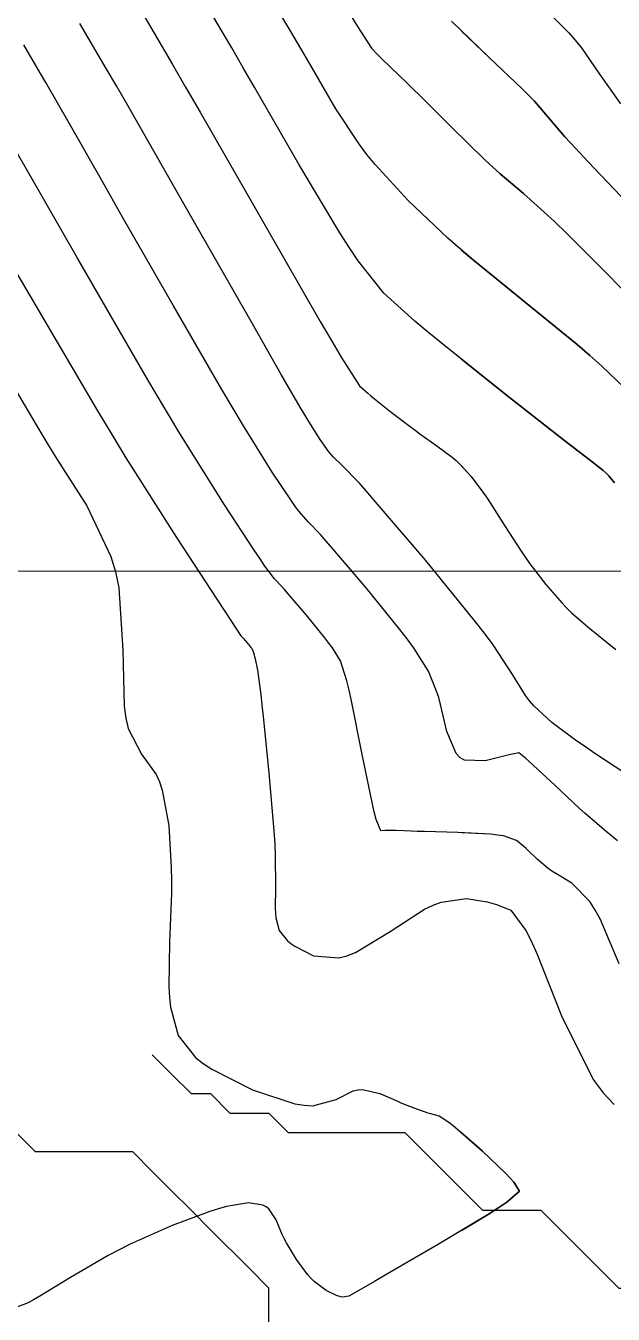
# Model space of a CAD drawing. Header units: metres. Extents: x 837117 to 838477, y 1189012 to 1191015.
# Drawn here: x 837802.5 to 837832.7, y 1190375.7 to 1190441.9 of the extents above; entities that cross this region are included whole.
import ezdxf

# ---------------------------------------------------------------- set-up
doc = ezdxf.new("R2010")
doc.units = ezdxf.units.M
doc.header["$LTSCALE"] = 0.3
doc.layers.add('COORD', color=7, linetype='Continuous', lineweight=20)
doc.layers.add('DRENAJE', color=5, linetype='Continuous', lineweight=25)
doc.layers.add('COTAS 10', color=1, linetype='Continuous')
doc.layers.add('COTAS INT', color=252, linetype='Continuous')

msp = doc.modelspace()

# ---------------------------------------------------------------- linework, layer by layer
at = {"layer": 'COORD'}
msp.add_line((837476.514, 1190413.872), (838476.514, 1190413.872), dxfattribs=at)
at = {"layer": 'COTAS 10'}
for points, elevation in [([(837819.19, 1190442.494), (837819.566, 1190441.881), (837820.289, 1190440.761), (837820.58, 1190440.448), (837820.684, 1190440.344), (837820.797, 1190440.232), (837821.289, 1190439.767), (837822.103, 1190438.986), (837822.42, 1190438.676), (837822.777, 1190438.324), (837824.394, 1190436.714), (837826.104, 1190435.046), (837826.519, 1190434.659), (837826.909, 1190434.303), (837828.106, 1190433.286), (837829.697, 1190431.854), (837830.335, 1190431.237), (837831.059, 1190430.524), (837834.389, 1190427.152)], 1660), ([(837832.945, 1190400.015), (837832.349, 1190400.501), (837831.539, 1190401.19), (837831.266, 1190401.434), (837830.972, 1190401.701), (837829.734, 1190402.858), (837828.61, 1190403.91), (837828.387, 1190404.111), (837828.203, 1190404.273), (837827.859, 1190404.534), (837827.538, 1190404.476), (837827.368, 1190404.437), (837827.164, 1190404.389), (837826.134, 1190404.133), (837825.068, 1190404.17), (837824.84, 1190404.306), (837824.641, 1190404.498), (837824.165, 1190405.643), (837823.845, 1190407.031), (837823.745, 1190407.375), (837823.639, 1190407.702), (837823.213, 1190408.736), (837822.442, 1190409.952), (837822.118, 1190410.394), (837821.747, 1190410.882), (837820.009, 1190413.021), (837818.306, 1190415.024), (837817.956, 1190415.425), (837817.659, 1190415.759), (837817.028, 1190416.413), (837816.572, 1190416.937), (837816.385, 1190417.19), (837816.172, 1190417.489), (837815.184, 1190418.96), (837813.7, 1190421.353), (837813.174, 1190422.234), (837812.598, 1190423.21), (837810.102, 1190427.523), (837807.563, 1190431.963), (837806.399, 1190433.999), (837804.736, 1190436.91), (837803.539, 1190438.999), (837803.273, 1190439.46), (837803.036, 1190439.871), (837802.416, 1190440.931)], 1650), ([(837834.389, 1190427.152), (837831.059, 1190430.524), (837830.335, 1190431.237), (837829.697, 1190431.854), (837828.106, 1190433.286), (837826.909, 1190434.303), (837826.519, 1190434.659), (837826.104, 1190435.046), (837824.394, 1190436.714), (837822.777, 1190438.324), (837822.42, 1190438.676), (837822.103, 1190438.986), (837821.289, 1190439.767), (837820.797, 1190440.232), (837820.684, 1190440.344), (837820.58, 1190440.448)], 1660), ([(837832.945, 1190400.015), (837832.349, 1190400.501), (837831.539, 1190401.19), (837831.266, 1190401.434), (837830.972, 1190401.701), (837829.734, 1190402.858), (837828.61, 1190403.91), (837828.387, 1190404.111), (837828.203, 1190404.273), (837827.859, 1190404.534), (837827.538, 1190404.476), (837827.368, 1190404.437), (837827.164, 1190404.389), (837826.134, 1190404.133), (837825.068, 1190404.17), (837824.923, 1190404.256)], 1650)]:
    msp.add_lwpolyline(points, dxfattribs=dict(at, elevation=elevation))
at = {"layer": 'COTAS INT'}
for points, elevation in [([(837834.09, 1190422.541), (837832.133, 1190424.415), (837831.512, 1190424.966), (837830.857, 1190425.532), (837828.206, 1190427.69), (837825.531, 1190429.862), (837824.861, 1190430.437), (837824.222, 1190430.999), (837822.169, 1190432.931), (837820.472, 1190434.784), (837820.058, 1190435.296), (837819.668, 1190435.807), (837818.46, 1190437.65), (837817.124, 1190439.952), (837816.654, 1190440.753), (837816.14, 1190441.625), (837813.922, 1190445.363)], 1658), ([(837832.791, 1190418.423), (837832.494, 1190418.777), (837832.425, 1190418.852), (837832.363, 1190418.918), (837832.186, 1190419.075), (837831.33, 1190419.733), (837830.839, 1190420.116), (837830.237, 1190420.585), (837827.147, 1190423.001), (837823.874, 1190425.607), (837823.158, 1190426.197), (837822.524, 1190426.729), (837820.921, 1190428.171), (837819.605, 1190429.832), (837819.152, 1190430.501), (837818.661, 1190431.262), (837816.57, 1190434.767), (837814.299, 1190438.715), (837813.694, 1190439.755), (837813.101, 1190440.773), (837811.045, 1190444.255)], 1656), ([(837808.169, 1190443.147), (837810.061, 1190439.92), (837810.734, 1190438.758), (837811.473, 1190437.478), (837814.68, 1190431.884), (837817.655, 1190426.717), (837818.246, 1190425.707), (837818.737, 1190424.879), (837819.673, 1190423.41), (837820.093, 1190423.032), (837820.259, 1190422.893), (837820.447, 1190422.738), (837821.304, 1190422.056), (837822.272, 1190421.316), (837822.529, 1190421.125), (837822.781, 1190420.941), (837823.655, 1190420.329), (837824.439, 1190419.739), (837824.635, 1190419.568), (837824.822, 1190419.395), (837825.422, 1190418.743), (837826.018, 1190417.941), (837826.203, 1190417.674), (837826.396, 1190417.386), (837827.165, 1190416.182), (837827.986, 1190414.911), (837828.212, 1190414.581), (837828.438, 1190414.262), (837829.248, 1190413.188), (837830.086, 1190412.228), (837830.329, 1190411.98), (837830.577, 1190411.739), (837831.514, 1190410.934), (837832.848, 1190409.843)], 1654), ([(837828.953, 1190443.039), (837830.429, 1190441.559), (837830.771, 1190441.168), (837831.085, 1190440.786), (837831.983, 1190439.475), (837833.101, 1190437.896)], 1664), ([(837828.953, 1190443.039), (837830.429, 1190441.559), (837830.771, 1190441.168), (837831.085, 1190440.786), (837831.983, 1190439.475), (837833.101, 1190437.896)], 1664), ([(837833.82, 1190403.161), (837831.766, 1190404.512), (837831.286, 1190404.84), (837830.845, 1190405.147), (837829.57, 1190406.09), (837828.641, 1190406.956), (837828.416, 1190407.215), (837828.206, 1190407.483), (837827.568, 1190408.518), (837826.547, 1190410.087), (837826.097, 1190410.69), (837825.573, 1190411.367), (837823.077, 1190414.422), (837820.606, 1190417.327), (837820.099, 1190417.909), (837819.668, 1190418.394), (837818.753, 1190419.342), (837818.331, 1190419.735), (837818.211, 1190419.869), (837818.09, 1190420.016), (837817.644, 1190420.638), (837817.062, 1190421.576), (837816.855, 1190421.921), (837816.63, 1190422.304), (837815.651, 1190423.995), (837814.169, 1190426.588), (837813.024, 1190428.591), (837810.373, 1190433.232), (837807.752, 1190437.807), (837807.17, 1190438.818), (837806.65, 1190439.717), (837805.293, 1190442.039)], 1652), ([(837824.396, 1190442.142), (837826.34, 1190440.278), (837828.041, 1190438.67), (837828.385, 1190438.33), (837828.673, 1190438.035), (837829.252, 1190437.353), (837830.232, 1190436.208), (837830.773, 1190435.621), (837831.43, 1190434.918), (837834.781, 1190431.405)], 1662), ([(837834.781, 1190431.405), (837831.43, 1190434.918), (837830.773, 1190435.621), (837830.232, 1190436.208), (837829.252, 1190437.353), (837828.673, 1190438.035), (837828.385, 1190438.33), (837828.041, 1190438.67), (837826.34, 1190440.278), (837824.923, 1190441.636)], 1662), ([(837833.022, 1190393.696), (837832.044, 1190396), (837831.779, 1190396.482), (837831.517, 1190396.897), (837830.589, 1190397.835), (837829.762, 1190398.328), (837829.562, 1190398.462), (837829.376, 1190398.596), (837828.811, 1190399.074), (837828.356, 1190399.508), (837828.24, 1190399.615), (837828.127, 1190399.716), (837827.753, 1190400.032), (837827.077, 1190400.265), (837826.774, 1190400.313), (837826.42, 1190400.355), (837824.726, 1190400.445), (837823.011, 1190400.487), (837822.645, 1190400.497), (837822.325, 1190400.507), (837821.562, 1190400.539), (837821.165, 1190400.554), (837821.075, 1190400.553), (837820.994, 1190400.55), (837820.777, 1190400.523), (837820.53, 1190401.115), (837820.431, 1190401.503), (837820.318, 1190401.988), (837819.799, 1190404.546), (837819.262, 1190407.21), (837819.138, 1190407.762), (837819.025, 1190408.234), (837818.703, 1190409.265), (837818.279, 1190409.933), (837818.101, 1190410.176), (837817.897, 1190410.444), (837816.942, 1190411.62), (837816.006, 1190412.72), (837815.814, 1190412.941), (837815.651, 1190413.124), (837815.304, 1190413.484), (837814.813, 1190414.139), (837814.559, 1190414.51), (837814.254, 1190414.963), (837812.724, 1190417.282), (837810.433, 1190420.963), (837809.647, 1190422.275), (837808.795, 1190423.714), (837805.173, 1190429.969), (837801.88, 1190435.705)], 1648), ([(837801.038, 1190430.873), (837803.493, 1190426.732), (837806.196, 1190422.116), (837806.933, 1190420.896), (837807.665, 1190419.703), (837810.265, 1190415.604), (837812.335, 1190412.437), (837812.733, 1190411.831), (837813.054, 1190411.342), (837813.579, 1190410.554), (837813.642, 1190410.49), (837813.671, 1190410.456), (837813.706, 1190410.417), (837813.875, 1190410.218), (837814.047, 1190410.006), (837814.084, 1190409.958), (837814.116, 1190409.914), (837814.192, 1190409.794), (837814.255, 1190409.583), (837814.279, 1190409.482), (837814.305, 1190409.363), (837814.421, 1190408.78), (837814.594, 1190407.545), (837814.656, 1190407.015), (837814.724, 1190406.404), (837815.019, 1190403.517), (837815.273, 1190400.532), (837815.315, 1190399.859), (837815.344, 1190399.253), (837815.346, 1190397.617), (837815.33, 1190396.546), (837815.347, 1190396.295), (837815.374, 1190396.065), (837815.549, 1190395.399), (837815.964, 1190394.874), (837816.142, 1190394.733), (837816.347, 1190394.594), (837817.315, 1190394.104), (837818.615, 1190394.003), (837819.029, 1190394.11), (837819.467, 1190394.274), (837821.243, 1190395.352), (837823.02, 1190396.498), (837823.459, 1190396.705), (837823.874, 1190396.865), (837825.18, 1190397.047), (837826.232, 1190396.876), (837826.486, 1190396.814), (837826.724, 1190396.745), (837827.453, 1190396.446), (837828.233, 1190395.406), (837828.503, 1190394.871), (837828.798, 1190394.229), (837830.058, 1190391.019), (837831.684, 1190387.739), (837832.208, 1190387.053), (837832.764, 1190386.463)], 1646), ([(837824.923, 1190430.383), (837825.531, 1190429.862), (837828.206, 1190427.69), (837830.857, 1190425.532), (837831.512, 1190424.966), (837832.133, 1190424.415), (837834.09, 1190422.541)], 1658), ([(837824.923, 1190424.771), (837827.147, 1190423.001), (837830.237, 1190420.585), (837830.839, 1190420.116), (837831.33, 1190419.733), (837832.186, 1190419.075), (837832.363, 1190418.918), (837832.425, 1190418.852), (837832.494, 1190418.777), (837832.791, 1190418.423)], 1656), ([(837801.814, 1190423.496), (837803.266, 1190421.024), (837803.679, 1190420.344), (837804.097, 1190419.666), (837805.646, 1190417.233), (837806.892, 1190414.624), (837807.119, 1190413.835), (837807.294, 1190413.017), (837807.499, 1190409.823), (837807.569, 1190406.946), (837807.658, 1190406.328), (837807.779, 1190405.787), (837808.468, 1190404.476), (837809.223, 1190403.423), (837809.384, 1190403.043), (837809.525, 1190402.626), (837809.862, 1190400.803), (837809.992, 1190398.628), (837810.002, 1190397.988), (837810.001, 1190397.332), (837809.904, 1190394.83), (837809.867, 1190392.505), (837809.905, 1190391.962), (837809.962, 1190391.462), (837810.343, 1190390.017), (837811.243, 1190388.88), (837811.629, 1190388.573), (837812.074, 1190388.27), (837814.175, 1190387.207), (837816.346, 1190386.5), (837816.836, 1190386.422), (837817.277, 1190386.395), (837818.466, 1190386.721), (837819.343, 1190387.17), (837819.587, 1190387.221), (837819.831, 1190387.238), (837820.72, 1190387.035), (837821.559, 1190386.66), (837821.772, 1190386.57), (837821.977, 1190386.485), (837822.648, 1190386.228), (837823.195, 1190386.041), (837823.322, 1190385.999), (837823.438, 1190385.963), (837823.766, 1190385.871), (837824.266, 1190385.556), (837824.489, 1190385.379), (837824.749, 1190385.163), (837825.997, 1190384.06), (837827.194, 1190382.921), (837827.422, 1190382.682), (837827.606, 1190382.477), (837827.897, 1190382.012), (837827.252, 1190381.438), (837826.845, 1190381.163), (837826.34, 1190380.839), (837823.69, 1190379.251), (837820.985, 1190377.682), (837820.445, 1190377.37), (837819.996, 1190377.11), (837819.127, 1190376.615), (837818.78, 1190376.566), (837818.659, 1190376.589), (837818.528, 1190376.627), (837817.964, 1190376.895), (837817.343, 1190377.365), (837817.175, 1190377.53), (837817.01, 1190377.711), (837816.427, 1190378.493), (837815.921, 1190379.342), (837815.803, 1190379.565), (837815.694, 1190379.784), (837815.383, 1190380.532), (837815.013, 1190381.102), (837814.868, 1190381.208), (837814.705, 1190381.292), (837813.96, 1190381.411), (837812.831, 1190381.215), (837812.425, 1190381.1), (837811.979, 1190380.96), (837810.032, 1190380.236), (837807.885, 1190379.282), (837807.314, 1190378.997), (837806.752, 1190378.703), (837804.805, 1190377.565), (837803.236, 1190376.602), (837802.913, 1190376.419), (837802.638, 1190376.271), (837802.047, 1190376.038)], 1644), ([(837824.923, 1190419.285), (837825.422, 1190418.743), (837826.018, 1190417.941), (837826.203, 1190417.674), (837826.396, 1190417.386), (837827.165, 1190416.182), (837827.986, 1190414.911), (837828.212, 1190414.581), (837828.438, 1190414.262), (837829.248, 1190413.188), (837830.086, 1190412.228), (837830.329, 1190411.98), (837830.577, 1190411.739), (837831.514, 1190410.934), (837832.848, 1190409.843)], 1654), ([(837833.82, 1190403.161), (837831.766, 1190404.512), (837831.286, 1190404.84), (837830.845, 1190405.147), (837829.57, 1190406.09), (837828.641, 1190406.956), (837828.416, 1190407.215), (837828.206, 1190407.483), (837827.568, 1190408.518), (837826.547, 1190410.087), (837826.097, 1190410.69), (837825.573, 1190411.367), (837824.923, 1190412.162)], 1652), ([(837833.022, 1190393.696), (837832.044, 1190396), (837831.779, 1190396.482), (837831.517, 1190396.897), (837830.589, 1190397.835), (837829.762, 1190398.328), (837829.562, 1190398.462), (837829.376, 1190398.596), (837828.811, 1190399.074), (837828.356, 1190399.508), (837828.24, 1190399.615), (837828.127, 1190399.716), (837827.753, 1190400.032), (837827.077, 1190400.265), (837826.774, 1190400.313), (837826.42, 1190400.355), (837824.923, 1190400.435)], 1648), ([(837824.923, 1190397.011), (837825.18, 1190397.047), (837826.232, 1190396.876), (837826.486, 1190396.814), (837826.724, 1190396.745), (837827.453, 1190396.446), (837828.233, 1190395.406), (837828.503, 1190394.871), (837828.798, 1190394.229), (837830.058, 1190391.019), (837831.684, 1190387.739), (837832.208, 1190387.053), (837832.764, 1190386.463)], 1646), ([(837824.923, 1190379.99), (837826.34, 1190380.839), (837826.845, 1190381.163), (837827.252, 1190381.438), (837827.897, 1190382.012), (837827.606, 1190382.477), (837827.422, 1190382.682), (837827.194, 1190382.921), (837825.997, 1190384.06), (837824.923, 1190385.009)], 1644)]:
    msp.add_lwpolyline(points, dxfattribs=dict(at, elevation=elevation))
at = {"layer": 'DRENAJE'}
for points in [[(837809.011, 1190389.021, 0), (837810.011, 1190388.022, 0), (837811.01, 1190387.022, 0), (837812.01, 1190387.022, 0), (837813.01, 1190386.022, 0), (837815.009, 1190386.022, 0), (837816.009, 1190385.023, 0), (837822.007, 1190385.023, 0), (837823.006, 1190384.023, 0), (837824.006, 1190383.023, 0), (837825.006, 1190382.024, 0), (837826.005, 1190381.024, 0), (837829.004, 1190381.024, 0), (837830.004, 1190380.024, 0), (837831.004, 1190379.025, 0), (837832.003, 1190378.025, 0), (837833.003, 1190377.025, 0), (837843.999, 1190377.025, 0), (837855.995, 1190377.025, 0)], [(837815.009, 1190360.031, 0), (837815.009, 1190377.025, 0), (837814.009, 1190378.025, 0), (837812.01, 1190380.024, 0), (837811.01, 1190381.024, 0), (837810.011, 1190382.024, 0), (837809.011, 1190383.023, 0), (837808.011, 1190384.023, 0), (837803.013, 1190384.023, 0), (837802.013, 1190385.023, 0)]]:
    msp.add_polyline3d(points, dxfattribs=at)

doc.saveas('drawing.dxf')
